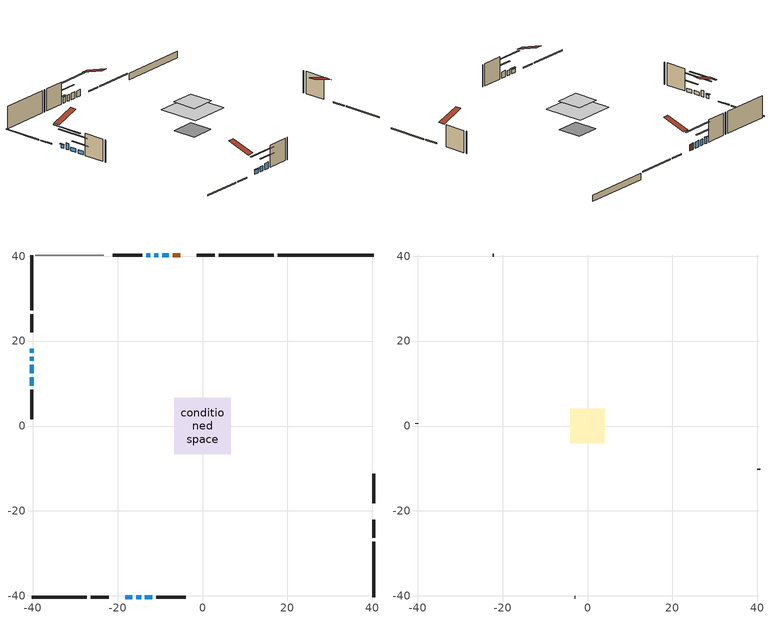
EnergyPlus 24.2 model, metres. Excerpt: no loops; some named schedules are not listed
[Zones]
conditioned space
 floor adiabatic (AdiabaticFloorConstruction): -6.7,-6.7 -6.7,6.7 6.7,6.7 6.7,-6.7 z5.79
 floor foundation (Slab1 construction): -3.99,-3.99 -3.99,3.99 3.99,3.99 3.99,-3.99 z-1.22
 wall outside (RimJoist1 construction): 16.79,40.28 3.81,40.28 / -40.28,-40.28 -27.29,-40.28 / -40.28,40.28 -40.28,27.29 / 40.28,-40.28 40.28,-27.29 z0.91:1.21
 wall outside (RimJoist3 construction): 2.88,40.28 -1.35,40.28 / -26.36,-40.28 -22.13,-40.28 / -40.28,26.36 -40.28,22.13 / 40.28,-26.36 40.28,-22.13 z0.91:1.21
 wall outside (AdiabaticWallConstruction 1): -5.29,40.28 -6.98,40.28 z0.91:2.94
 wall outside (AdiabaticWallConstruction): -7.91,40.28 -9.49,40.28 / -10.41,40.28 -11.38,40.28 / -40.28,16.3 -40.28,15.33 / -12.31,40.28 -13.28,40.28 / -13.54,-40.28 -11.84,-40.28 z0.91:2.97; -18.19,-40.28 -16.49,-40.28 z0.91:2.23; -40.28,18.19 -40.28,17.23 / -40.28,14.4 -40.28,12.37 / -40.28,11.44 -40.28,9.51 z0.91:2.05; -15.56,-40.28 -14.47,-40.28 z0.91:2.56
 wall outside (Wall1 construction): -14.21,40.28 -21.18,40.28 / -10.91,-40.28 -3.94,-40.28 / -40.28,8.58 -40.28,1.61 / 40.28,-18.19 40.28,-11.22 z0.91:8.23
 wall foundation (FoundationWall1 construction): 40.28,40.28 17.72,40.28 z-1.22:0.91
 wall adiabatic (Wall5 construction): -23.21,40.28 -39.35,40.28 z0.91:8.23
 window (WindowConstruction): -7.91,40.28 -9.49,40.28 z0.91:2.97
 window (WindowConstruction 8): -18.19,-40.28 -16.49,-40.28 z0.91:2.23
 window (WindowConstruction 9): -40.28,18.19 -40.28,17.23 z0.91:2.05
 window (WindowConstruction 1): -10.42,40.28 -11.38,40.28 z0.91:2.97
 window (WindowConstruction 2): -15.56,-40.28 -14.47,-40.28 z0.91:2.56
 window (WindowConstruction 3): -40.28,16.3 -40.28,15.33 z0.91:2.97
 window (WindowConstruction 4): -40.28,14.4 -40.28,12.37 z0.91:2.05
 window (WindowConstruction 5): -12.31,40.28 -13.28,40.28 z0.91:2.97
 window (WindowConstruction 6): -13.54,-40.28 -11.84,-40.28 z0.91:2.97
 window (WindowConstruction 7): -40.28,11.44 -40.28,9.51 z0.91:2.05
 door (Door): -5.29,40.28 -6.98,40.28 z0.91:2.94
 ceiling adiabatic (AdiabaticFloorConstruction): 6.7,-6.7 6.7,6.7 -6.7,6.7 -6.7,-6.7 z5.79
attic - vented
 floor to conditioned space (Floor1 construction Reversed): -4.05,-4.05 -4.05,4.05 4.05,4.05 4.05,-4.05 z8.23
 wall outside (Wall4 construction): -22.11,40.28 -22.28,40.28 / -3.01,-40.28 -2.84,-40.28 / -40.28,0.68 -40.28,0.5 / 40.28,-10.29 40.28,-10.12 z0.91:8.23
 roof outside (Roof1 construction): -4.36,40.28,8.23 -4.36,32.39,10.86 -2.28,32.39,10.86 -2.28,40.28,8.23; -19.12,-40.28,8.23 -19.12,-32.39,10.86 -21.2,-32.39,10.86 -21.2,-40.28,8.23; -40.28,19.12,8.23 -32.39,19.12,10.86 -32.39,21.2,10.86 -40.28,21.2,8.23; 40.28,-19.12,8.23 32.39,-19.12,10.86 32.39,-21.2,10.86 40.28,-21.2,8.23
shading: -14.26,40.28 -3.14,40.28 -3.14,40.69 -14.26,40.69 z7.74; -16.29,-40.28 -18.39,-40.28 -18.39,-40.69 -16.29,-40.69 z2.43; -40.28,17.03 -40.28,18.39 -40.69,18.39 -40.69,17.03 z2.25; -13.71,40.28 -8.09,40.28 -8.09,40.69 -13.71,40.69 z5.3; -9.7,-40.28 -20.33,-40.28 -20.33,-40.69 -9.7,-40.69 z7.33; -40.28,10.56 -40.28,21.07 -40.69,21.07 -40.69,10.56 z7.74; -40.28,7.6 -40.28,19.17 -40.69,19.17 -40.69,7.6 z6.82; -13.48,40.28 -12.11,40.28 -12.11,40.69 -13.48,40.69 z3.17; -9.51,-40.28 -15.87,-40.28 -15.87,-40.69 -9.51,-40.69 z5.3; -40.28,7.18 -40.28,13.77 -40.69,13.77 -40.69,7.18 z4.38
[Building]
Building 1: Terrain=Suburbs
[Site:Location]
Toronto Intl AP_ON: Latitude {deg}=43.68; Longitude {deg}=-79.63; Time Zone {hr}=-5; Elevation {m}=173; Keep Site Location Information=Yes
[Site:GroundTemperature:Shallow]
4.59119, 2.66285, 2.50842, 3.42352, 7.09712, 10.7536, 13.9236, 15.9317, 16.1023, 14.4691, 11.3799, 7.83558
[Site:WaterMainsTemperature]
Calculation Method=Schedule; Temperature Schedule=mains temperature schedule
[Material] Roughness=Rough; Thermal Absorptance=0.9
Name | Thickness {m} | Conductivity {W/m-K} | Density {kg/m3} | Specific Heat {J/kg-K} | Solar Absorptance | Visible Absorptance
asphalt or fiberglass shingles | 0.00635 | 0.162714 | 1121.4 | 1465.45 | 0.4 | 0.4
ceiling loosefill ins | 0.0846667 | 0.0480833 | 16.02 | 1046.75 | 0.7 | 0.7
ceiling stud and cavity | 0.1397 | 0.0963999 | 65.682 | 1177.47 | 0.7 | 0.7
concrete 4.0 in. | 0.1016 | 1.803125 | 2242.8 | 837.4 | 0.7 | 0.7
concrete 8.0 in. | 0.2032 | 1.803125 | 2242.8 | 837.4 | 0.7 | 0.7
door material | 0.04445 | 0.188738 | 512.64 | 1214.23 | 0.7 | 0.7
floor covering | 0.0127 | 0.0433444 | 54.468 | 1339.84 | 0.6 | 0.6
floor rigid ins; wall rigid ins | 0.512978 | 0.029427 | 32.04 | 1214.23 | 0.7 | 0.7
floor stud and cavity | 0.1397 | 1.75129 | 37.0049 | 1207.88 | 0.7 | 0.7
furniture material conditioned space 1 | 0.1524 | 0.115458 | 640.8 | 1214.23 | 0.6 | 0.6
gypsum board | 0.0127 | 0.160291 | 801 | 837.4 | 0.6 | 0.6
osb sheathing 0.5 in. | 0.0127 | 0.115458 | 512.64 | 1214.23 | 0.7 | 0.7
osb sheathing 0.5 in. 1 | 0.0127 | 0.115458 | 512.64 | 1214.23 | 0.4 | 0.4
osb sheathing 0.75 in. | 0.01905 | 0.115458 | 512.64 | 1214.23 | 0.7 | 0.7
osb sheathing 2.0 in. | 0.0508 | 0.115458 | 512.64 | 1214.23 | 0.7 | 0.7
rim joist stud and cavity | 0.0508 | 0.0382839 | 125.044 | 1163.47 | 0.6 | 0.6
rim joist stud and cavity 1 | 0.0508 | 0.126838 | 50.32683 | 1063.81 | 0.6 | 0.6
wall stud and cavity | 0.1397 | 0.268041 | 139.0536 | 1170.24 | 0.7 | 0.7
wall stud and cavity 1 | 0.0889 | 6.9971 | 50.32683 | 1063.81 | 0.6 | 0.6
wall stud and cavity 2 | 0.1397 | 0.204197 | 139.0536 | 1170.24 | 0.7 | 0.7
wall stud and cavity 3 | 0.0889 | 0.380278 | 52.3479 | 1209.89 | 0.7 | 0.7
wall stud and cavity 4 | 0.0889 | 0.391764 | 83.0341 | 1211.67 | 0.7 | 0.7
wood siding | 0.0254 | 0.102417 | 544.68 | 1172.36 | 0.4 | 0.4
wood siding 1 | 0.00254 | 0.102417 | 544.68 | 1172.36 | 0.4 | 0.4
wood siding 2; wood siding 3; wood siding 4 | 0.0254 | 0.102417 | 544.68 | 1172.36 | 0.7 | 0.7
[WindowMaterial:SimpleGlazingSystem]
Name | U-Factor {W/m2-K} | Solar Heat Gain Coefficient
WindowMaterial | 2.8884 | 0.7
WindowMaterial 1 | 2.915653 | 0.67
WindowMaterial 2 | 2.91338 | 0.67
WindowMaterial 3 | 2.90486 | 0.68
WindowMaterial 4 | 2.88613 | 0.7
WindowMaterial 5 | 2.93609 | 0.65
WindowMaterial 6 | 2.90259 | 0.68
[Construction]
AdiabaticFloorConstruction: floor stud and cavity, floor rigid ins, osb sheathing 0.75 in., floor covering
AdiabaticWallConstruction: wood siding 3, wall rigid ins, wall stud and cavity 3, gypsum board
AdiabaticWallConstruction 1: wood siding 4, wall rigid ins, wall stud and cavity 3, gypsum board
Door: door material
Floor1 construction Reversed: gypsum board, ceiling stud and cavity, ceiling loosefill ins
FoundationWall1 construction: concrete 8.0 in.
furniture construction conditioned space 1: furniture material conditioned space 1
PartitionWallConstruction: gypsum board, wall stud and cavity 4, gypsum board
RimJoist1 construction: wood siding 2, osb sheathing 2.0 in., rim joist stud and cavity
RimJoist3 construction: wood siding 2, rim joist stud and cavity 1
Roof1 construction: asphalt or fiberglass shingles
Slab1 construction: concrete 4.0 in.
Wall1 construction: wood siding, osb sheathing 0.5 in., wall stud and cavity, gypsum board
Wall4 construction: wood siding 1, wall stud and cavity 1
Wall5 construction: osb sheathing 0.5 in. 1, wall stud and cavity 2, gypsum board
WindowConstruction: WindowMaterial
WindowConstruction 1; WindowConstruction 3; WindowConstruction 5: WindowMaterial 1
WindowConstruction 2: WindowMaterial 2
WindowConstruction 4: WindowMaterial 3
WindowConstruction 6: WindowMaterial 4
WindowConstruction 7; WindowConstruction 9: WindowMaterial 5
WindowConstruction 8: WindowMaterial 6
[Zone] Multiplier=1; Part of Total Floor Area=Yes
Name | Volume {m3}
attic - vented | 28.035
conditioned space | 597.1
[Space]
Name | Zone | Volume {m3}
attic - vented 1 | attic - vented | 28.035
conditioned space 1 | conditioned space | 597.1
[ZoneInfiltration:EffectiveLeakageArea]
infil attic - vented 1: Zone or Space=attic - vented 1; Schedule=Always On Discrete; Effective Air Leakage Area {cm2}=2716.55; Stack Coefficient=0.000691614; Wind Coefficient=1.77686e-05
[ZoneMixing]
whole house fan mix: Zone or Space=attic - vented; Schedule=Always On Continuous; Design Flow Rate Calculation Method=Flow/Zone; Design Flow Rate {m3/s}=0; Source Zone or Space=conditioned space
[SurfaceProperty:ExposedFoundationPerimeter]
Slab1: Exposed Perimeter Calculation Method=TotalExposedPerimeter; Total Exposed Perimeter {m}=22.555
[InternalMass] Zone or ZoneList=conditioned space; Space or SpaceList=conditioned space 1
Name | Construction | Surface Area {m2}
furniture mass conditioned space 1 | furniture construction conditioned space 1 | 97.34
partition wall mass | PartitionWallConstruction | 243.35
[Lights]
interior lighting: Zone or ZoneList or Space or SpaceList=conditioned space 1; Schedule=interior lighting schedule; Design Level Calculation Method=LightingLevel; Lighting Level {W}=343.2; Return Air Fraction=0; Fraction Radiant=0.6; Fraction Visible=0.2; Fraction Replaceable=1
[People]
occupants: Zone or ZoneList or Space or SpaceList=conditioned space 1; Number of People Schedule=occupants schedule; Number of People Calculation Method=People; Number of People=3; Fraction Radiant=0.314171; Sensible Heat Fraction=0.56303; Activity Level Schedule=occupants activity schedule; Carbon Dioxide Generation Rate {m3/s-W}=0; Enable ASHRAE 55 Comfort Warnings=No; Mean Radiant Temperature Calculation Type=EnclosureAveraged
[ElectricEquipment] Zone or ZoneList or Space or SpaceList=conditioned space 1; Design Level Calculation Method=EquipmentLevel
Name | Schedule | Design Level {W} | Fraction Latent | Fraction Radiant | Fraction Lost
clothes dryer | clothes dryer schedule | 140.772 | 0.015 | 0.081 | 0.85
clothes washer | clothes washer schedule | 32.1985 | 0.03 | 0.162 | 0.7
cooking range | cooking range schedule | 208.969 | 0.08 | 0.432 | 0.2
dishwasher | dishwasher schedule | 66.8632 | 0.3 | 0.18 | 0.4
fridge | fridge schedule | 72.9452 | 0 | 0.6 | 0
mech vent bath fan 0 | mech vent bath fan 0 schedule | 50.2 | 0 | 0 | 1
mech vent bath fan 1 | mech vent bath fan 1 schedule | 50.2 | 0 | 0 | 1
mech vent house fan | mech vent house fan schedule | 0 | 0 | 0 | 1
mech vent house fan cfis | mech vent house fan cfis schedule | 0 | 0 | 0 | 0
mech vent range fan 0 | mech vent range fan 0 schedule | 57 | 0 | 0 | 1
misc plug loads | misc plug loads schedule | 494.7 | 0.045 | 0.513 | 0.1
whole house fan | Always On Discrete | 0 | 0 | 0 | 1
[OtherEquipment] Zone or ZoneList or Space or SpaceList=conditioned space 1; Design Level Calculation Method=EquipmentLevel
Name | Fuel Type | Schedule | Design Level {W} | Fraction Latent | Fraction Radiant | Fraction Lost
clothes dryer 1 | Electricity | clothes dryer schedule | 0 | 0.015 | 0.081 | 0.85
cooking range 1 | Electricity | cooking range schedule | 0 | 0.08 | 0.432 | 0.2
general water use latent | None | general water use schedule | 59.3978 | 1 | 0 | 0
general water use sensible | None | general water use schedule | -58.539 | 0 | 0.6 | 0
mech vent house fan latent load | None | Always On Discrete | 0 | 1 | 0 | 0
mech vent house fan sensible load | None | Always On Discrete | 0 | 0 | 0 | 0
water heater energy adjustment1 | NaturalGas | Always On Discrete | 0.01 | 0 | 0 | 1
[ZoneInfiltration:DesignFlowRate] Zone or ZoneList or Space or SpaceList=conditioned space 1; Schedule=Always On Discrete; Design Flow Rate Calculation Method=Flow/Zone; Design Flow Rate {m3/s}=0
infil flow; natural vent flow; whole house fan flow
[AvailabilityManager:Scheduled]
central ac and furnace airloop Availability Manager: Schedule=Always On Discrete
[Foundation:Kiva]
Foundation Kiva 1: Initial Indoor Air Temperature {C}=18; Wall Height Above Grade {m}=0.910011; Wall Depth Below Slab {m}=0.2032
[Foundation:Kiva:Settings]
Soil Conductivity {W/m-K}=0.849921; Soil Density {kg/m3}=1842.3; Soil Specific Heat {J/kg-K}=418.7; Ground Solar Absorptivity=0.9; Ground Thermal Absorptivity=0.9; Ground Surface Roughness {m}=0.03; Far-Field Width {m}=40; Deep-Ground Boundary Condition=ZeroFlux; Deep-Ground Depth {m}=40; Minimum Cell Dimension {m}=0.2; Maximum Cell Growth Coefficient=3; Simulation Timestep=Timestep
[Exterior:Lights]
exterior lighting: Schedule=exterior lighting schedule; Design Level {W}=75.6
[EnergyManagementSystem:GlobalVariable]
central_ac_and_furnace_airloop_Fan_RTF
infil_program_Qfan
infil_program_Qinf
natural_vent_program_Qnv
natural_vent_program_Qwhf
[EnergyManagementSystem:Sensor]
Name | Output:Variable or Output:Meter Index Key | Output:Variable or Output:Meter
airflow_gain | infil flow | Infiltration Sensible Heat Gain Energy
airflow_gain_1 | natural vent flow | Infiltration Sensible Heat Gain Energy
airflow_gain_2 | whole house fan flow | Infiltration Sensible Heat Gain Energy
airflow_loss | infil flow | Infiltration Sensible Heat Loss Energy
airflow_loss_1 | natural vent flow | Infiltration Sensible Heat Loss Energy
airflow_loss_2 | whole house fan flow | Infiltration Sensible Heat Loss Energy
clg_load_cond |  | Cooling:EnergyTransfer:Zone:CONDITIONED SPACE
clg_sp_s; clg_sp_s_1 | cooling setpoint | Schedule Value
clothes_dryer_exhaust_0_sch_s | clothes dryer exhaust 0 schedule | Schedule Value
cool_season | cooling season schedule | Schedule Value
htg_load_cond |  | Heating:EnergyTransfer:Zone:CONDITIONED SPACE
htg_sp_s; htg_sp_s_1 | heating setpoint | Schedule Value
ig_ee_conv | clothes dryer | Electric Equipment Convective Heating Energy
ig_ee_conv_2 | cooking range | Electric Equipment Convective Heating Energy
ig_ee_conv_4 | fridge | Electric Equipment Convective Heating Energy
ig_ee_conv_5 | misc plug loads | Electric Equipment Convective Heating Energy
ig_ee_conv_6 | whole house fan | Electric Equipment Convective Heating Energy
ig_ee_rad | clothes dryer | Electric Equipment Radiant Heating Energy
ig_ee_rad_2 | cooking range | Electric Equipment Radiant Heating Energy
ig_ee_rad_4 | fridge | Electric Equipment Radiant Heating Energy
ig_ee_rad_5 | misc plug loads | Electric Equipment Radiant Heating Energy
ig_ee_rad_6 | whole house fan | Electric Equipment Radiant Heating Energy
ig_lgt_conv | interior lighting | Lights Convective Heating Energy
ig_lgt_rad | interior lighting | Lights Radiant Heating Energy
ig_lgt_vis | interior lighting | Lights Visible Radiation Heating Energy
ig_oe_conv | clothes dryer 1 | Other Equipment Convective Heating Energy
ig_oe_conv_1 | cooking range 1 | Other Equipment Convective Heating Energy
ig_oe_conv_2 | general water use latent | Other Equipment Convective Heating Energy
ig_oe_conv_3 | general water use sensible | Other Equipment Convective Heating Energy
ig_oe_conv_4 | water heater energy adjustment1 | Other Equipment Convective Heating Energy
ig_oe_rad | clothes dryer 1 | Other Equipment Radiant Heating Energy
ig_oe_rad_1 | cooking range 1 | Other Equipment Radiant Heating Energy
ig_oe_rad_2 | general water use latent | Other Equipment Radiant Heating Energy
ig_oe_rad_3 | general water use sensible | Other Equipment Radiant Heating Energy
ig_oe_rad_4 | water heater energy adjustment1 | Other Equipment Radiant Heating Energy
ig_ppl_conv | occupants | People Convective Heating Energy
ig_ppl_rad | occupants | People Radiant Heating Energy
im_conv | furniture mass conditioned space 1 | Surface Inside Face Convection Heat Gain Energy
im_conv_1 | partition wall mass | Surface Inside Face Convection Heat Gain Energy
im_ig | furniture mass conditioned space 1 | Surface Inside Face Internal Gains Radiation Heat Gain Energy
im_ig_1 | partition wall mass | Surface Inside Face Internal Gains Radiation Heat Gain Energy
im_lgt | furniture mass conditioned space 1 | Surface Inside Face Lights Radiation Heat Gain Energy
im_lgt_1 | partition wall mass | Surface Inside Face Lights Radiation Heat Gain Energy
im_sol | furniture mass conditioned space 1 | Surface Inside Face Solar Radiation Heat Gain Energy
im_sol_1 | partition wall mass | Surface Inside Face Solar Radiation Heat Gain Energy
im_surf | furniture mass conditioned space 1 | Surface Inside Face Net Surface Thermal Radiation Heat Gain Energy
im_surf_1 | partition wall mass | Surface Inside Face Net Surface Thermal Radiation Heat Gain Energy
mech_vent_bath_fan_0_sch_s | mech vent bath fan 0 schedule | Schedule Value
mech_vent_bath_fan_1_sch_s | mech vent bath fan 1 schedule | Schedule Value
mech_vent_range_fan_0_sch_s | mech vent range fan 0 schedule | Schedule Value
mv_conv | mech vent bath fan 0 | Electric Equipment Convective Heating Energy
mv_conv_1 | mech vent bath fan 1 | Electric Equipment Convective Heating Energy
mv_conv_2 | mech vent house fan | Electric Equipment Convective Heating Energy
mv_conv_3 | mech vent house fan cfis | Electric Equipment Convective Heating Energy
mv_conv_4 | mech vent range fan 0 | Electric Equipment Convective Heating Energy
mv_conv_5 | mech vent house fan latent load | Other Equipment Convective Heating Energy
mv_conv_6 | mech vent house fan sensible load | Other Equipment Convective Heating Energy
mv_rad | mech vent bath fan 0 | Electric Equipment Radiant Heating Energy
mv_rad_1 | mech vent bath fan 1 | Electric Equipment Radiant Heating Energy
mv_rad_2 | mech vent house fan | Electric Equipment Radiant Heating Energy
mv_rad_3 | mech vent house fan cfis | Electric Equipment Radiant Heating Energy
mv_rad_4 | mech vent range fan 0 | Electric Equipment Radiant Heating Energy
mv_rad_5 | mech vent house fan latent load | Other Equipment Radiant Heating Energy
mv_rad_6 | mech vent house fan sensible load | Other Equipment Radiant Heating Energy
natural_vent_s | natural vent schedule | Schedule Value
out_pb_s |  | Site Outdoor Air Barometric Pressure
out_wt_s |  | Site Outdoor Air Humidity Ratio
site_vw_s |  | Site Wind Speed
ss_back_out | Window1 | Surface Window Shortwave from Zone Back Out Window Heat Transfer Rate
ss_back_out_1 | Window10 | Surface Window Shortwave from Zone Back Out Window Heat Transfer Rate
ss_back_out_2 | Window11 | Surface Window Shortwave from Zone Back Out Window Heat Transfer Rate
ss_back_out_3 | Window2 | Surface Window Shortwave from Zone Back Out Window Heat Transfer Rate
ss_back_out_4 | Window3 | Surface Window Shortwave from Zone Back Out Window Heat Transfer Rate
ss_back_out_5 | Window4 | Surface Window Shortwave from Zone Back Out Window Heat Transfer Rate
ss_back_out_6 | Window5 | Surface Window Shortwave from Zone Back Out Window Heat Transfer Rate
ss_back_out_7 | Window6 | Surface Window Shortwave from Zone Back Out Window Heat Transfer Rate
ss_back_out_8 | Window7 | Surface Window Shortwave from Zone Back Out Window Heat Transfer Rate
ss_back_out_9 | Window8 | Surface Window Shortwave from Zone Back Out Window Heat Transfer Rate
ss_conv | Door1 | Surface Inside Face Convection Heat Gain Energy
ss_conv_1 | Window1 | Surface Inside Face Convection Heat Gain Energy
ss_conv_10 | Window8 | Surface Inside Face Convection Heat Gain Energy
ss_conv_2 | Window10 | Surface Inside Face Convection Heat Gain Energy
ss_conv_3 | Window11 | Surface Inside Face Convection Heat Gain Energy
ss_conv_4 | Window2 | Surface Inside Face Convection Heat Gain Energy
ss_conv_5 | Window3 | Surface Inside Face Convection Heat Gain Energy
ss_conv_6 | Window4 | Surface Inside Face Convection Heat Gain Energy
ss_conv_7 | Window5 | Surface Inside Face Convection Heat Gain Energy
ss_conv_8 | Window6 | Surface Inside Face Convection Heat Gain Energy
ss_conv_9 | Window7 | Surface Inside Face Convection Heat Gain Energy
ss_ig | Door1 | Surface Inside Face Internal Gains Radiation Heat Gain Energy
ss_ig_1 | Window1 | Surface Inside Face Internal Gains Radiation Heat Gain Energy
ss_ig_10 | Window8 | Surface Inside Face Internal Gains Radiation Heat Gain Energy
ss_ig_2 | Window10 | Surface Inside Face Internal Gains Radiation Heat Gain Energy
ss_ig_3 | Window11 | Surface Inside Face Internal Gains Radiation Heat Gain Energy
ss_ig_4 | Window2 | Surface Inside Face Internal Gains Radiation Heat Gain Energy
ss_ig_5 | Window3 | Surface Inside Face Internal Gains Radiation Heat Gain Energy
ss_ig_6 | Window4 | Surface Inside Face Internal Gains Radiation Heat Gain Energy
ss_ig_7 | Window5 | Surface Inside Face Internal Gains Radiation Heat Gain Energy
ss_ig_8 | Window6 | Surface Inside Face Internal Gains Radiation Heat Gain Energy
ss_ig_9 | Window7 | Surface Inside Face Internal Gains Radiation Heat Gain Energy
ss_lgt | Door1 | Surface Inside Face Lights Radiation Heat Gain Energy
ss_sol | Door1 | Surface Inside Face Solar Radiation Heat Gain Energy
ss_surf | Door1 | Surface Inside Face Net Surface Thermal Radiation Heat Gain Energy
ss_surf_1 | Window1 | Surface Inside Face Net Surface Thermal Radiation Heat Gain Energy
ss_surf_10 | Window8 | Surface Inside Face Net Surface Thermal Radiation Heat Gain Energy
ss_surf_2 | Window10 | Surface Inside Face Net Surface Thermal Radiation Heat Gain Energy
ss_surf_3 | Window11 | Surface Inside Face Net Surface Thermal Radiation Heat Gain Energy
ss_surf_4 | Window2 | Surface Inside Face Net Surface Thermal Radiation Heat Gain Energy
ss_surf_5 | Window3 | Surface Inside Face Net Surface Thermal Radiation Heat Gain Energy
ss_surf_6 | Window4 | Surface Inside Face Net Surface Thermal Radiation Heat Gain Energy
ss_surf_7 | Window5 | Surface Inside Face Net Surface Thermal Radiation Heat Gain Energy
ss_surf_8 | Window6 | Surface Inside Face Net Surface Thermal Radiation Heat Gain Energy
ss_surf_9 | Window7 | Surface Inside Face Net Surface Thermal Radiation Heat Gain Energy
ss_trans_in | Window1 | Surface Window Transmitted Solar Radiation Rate
ss_trans_in_1 | Window10 | Surface Window Transmitted Solar Radiation Rate
ss_trans_in_2 | Window11 | Surface Window Transmitted Solar Radiation Rate
ss_trans_in_3 | Window2 | Surface Window Transmitted Solar Radiation Rate
ss_trans_in_4 | Window3 | Surface Window Transmitted Solar Radiation Rate
ss_trans_in_5 | Window4 | Surface Window Transmitted Solar Radiation Rate
ss_trans_in_6 | Window5 | Surface Window Transmitted Solar Radiation Rate
ss_trans_in_7 | Window6 | Surface Window Transmitted Solar Radiation Rate
ss_trans_in_8 | Window7 | Surface Window Transmitted Solar Radiation Rate
ss_trans_in_9 | Window8 | Surface Window Transmitted Solar Radiation Rate
ss_trans_out | Window1 | Surface Inside Face Initial Transmitted Diffuse Transmitted Out Window Solar Radiation Rate
ss_trans_out_1 | Window10 | Surface Inside Face Initial Transmitted Diffuse Transmitted Out Window Solar Radiation Rate
ss_trans_out_2 | Window11 | Surface Inside Face Initial Transmitted Diffuse Transmitted Out Window Solar Radiation Rate
ss_trans_out_3 | Window2 | Surface Inside Face Initial Transmitted Diffuse Transmitted Out Window Solar Radiation Rate
ss_trans_out_4 | Window3 | Surface Inside Face Initial Transmitted Diffuse Transmitted Out Window Solar Radiation Rate
ss_trans_out_5 | Window4 | Surface Inside Face Initial Transmitted Diffuse Transmitted Out Window Solar Radiation Rate
ss_trans_out_6 | Window5 | Surface Inside Face Initial Transmitted Diffuse Transmitted Out Window Solar Radiation Rate
ss_trans_out_7 | Window6 | Surface Inside Face Initial Transmitted Diffuse Transmitted Out Window Solar Radiation Rate
ss_trans_out_8 | Window7 | Surface Inside Face Initial Transmitted Diffuse Transmitted Out Window Solar Radiation Rate
ss_trans_out_9 | Window8 | Surface Inside Face Initial Transmitted Diffuse Transmitted Out Window Solar Radiation Rate
s_conv | Floor1 | Surface Inside Face Convection Heat Gain Energy
s_conv_1 | FoundationWall1 | Surface Inside Face Convection Heat Gain Energy
s_conv_10 | RimJoist3:270 | Surface Inside Face Convection Heat Gain Energy
s_conv_11 | RimJoist3:90 | Surface Inside Face Convection Heat Gain Energy
s_conv_12 | Slab1 | Surface Inside Face Convection Heat Gain Energy
s_conv_13 | Wall1:0 | Surface Inside Face Convection Heat Gain Energy
s_conv_14 | Wall1:180 | Surface Inside Face Convection Heat Gain Energy
s_conv_15 | Wall1:270 | Surface Inside Face Convection Heat Gain Energy
s_conv_16 | Wall1:90 | Surface Inside Face Convection Heat Gain Energy
s_conv_17 | Wall5 | Surface Inside Face Convection Heat Gain Energy
s_conv_2 | inferred conditioned ceiling | Surface Inside Face Convection Heat Gain Energy
s_conv_3 | inferred conditioned floor | Surface Inside Face Convection Heat Gain Energy
s_conv_4 | RimJoist1:0 | Surface Inside Face Convection Heat Gain Energy
s_conv_5 | RimJoist1:180 | Surface Inside Face Convection Heat Gain Energy
s_conv_6 | RimJoist1:270 | Surface Inside Face Convection Heat Gain Energy
s_conv_7 | RimJoist1:90 | Surface Inside Face Convection Heat Gain Energy
s_conv_8 | RimJoist3:0 | Surface Inside Face Convection Heat Gain Energy
s_conv_9 | RimJoist3:180 | Surface Inside Face Convection Heat Gain Energy
s_ig | Floor1 | Surface Inside Face Internal Gains Radiation Heat Gain Energy
s_ig_1 | FoundationWall1 | Surface Inside Face Internal Gains Radiation Heat Gain Energy
s_ig_10 | RimJoist3:270 | Surface Inside Face Internal Gains Radiation Heat Gain Energy
s_ig_11 | RimJoist3:90 | Surface Inside Face Internal Gains Radiation Heat Gain Energy
s_ig_12 | Slab1 | Surface Inside Face Internal Gains Radiation Heat Gain Energy
s_ig_13 | Wall1:0 | Surface Inside Face Internal Gains Radiation Heat Gain Energy
s_ig_14 | Wall1:180 | Surface Inside Face Internal Gains Radiation Heat Gain Energy
s_ig_15 | Wall1:270 | Surface Inside Face Internal Gains Radiation Heat Gain Energy
